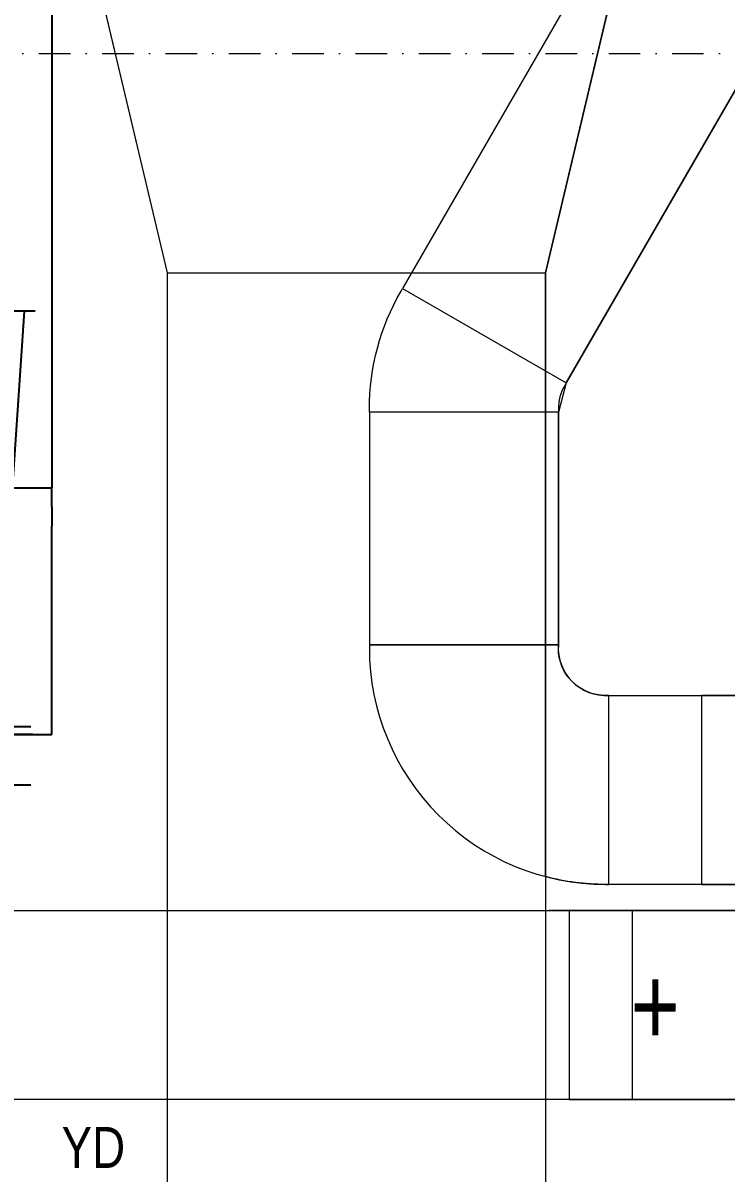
# Model space of a CAD drawing. Extents: x -9059 to 11889, y 0 to 6614.
# Drawn here: x 8092.3 to 8315.5, y 2591.3 to 2956.4 of the extents above; entities that cross this region are included whole.
import ezdxf

# ---------------------------------------------------------------- set-up
doc = ezdxf.new("R2010")
doc.units = 0
doc.header["$LTSCALE"] = 10
doc.header["$MEASUREMENT"] = 0
doc.linetypes.add('DASHDOT', pattern=[1, 0.5, -0.25, 0, -0.25])
doc.layers.get('0').update_dxf_attribs({"color": 9, "lineweight": 9})
doc.layers.add('06D', color=9, linetype='Continuous', lineweight=9)
doc.layers.add('24', color=9, linetype='DASHDOT', lineweight=9)
doc.styles.add('Arial', font='arial.ttf', dxfattribs={"height": 2.5})
doc.styles.add('CENTURY', font='GOTHIC.TTF', dxfattribs={"width": 0.8})

# ---------------------------------------------------------------- blocks, each defined once
blk = doc.blocks.new('REFADSX')
at = {"lineweight": -3}
for p, q in [((4627, 1935), (5927, 1935)), ((5927, 1935), (6427, 1935)), ((6427, 1935), (7027, 1935)), ((7027, 0), (7027, 1935)), ((7088, 1935), (7027, 1935)), ((7088, 1935), (7149, 1935)), ((7749, 1935), (7149, 1935)), ((7810, 1935), (7749, 1935)), ((7810, 0), (7810, 1935)), ((6467, 1882), (6467, 1272)), ((7785, 68), (7785, 1868)), ((7970, 68), (7970, 1868))]:
    blk.add_line(p, q, dxfattribs=at)
blk.add_lwpolyline([(0, 1935), (7810, 1935), (7810, 0), (0, 0)], close=True)
blk.add_lwpolyline([(7810, 61), (7810, 61), (7810, 1874), (7810, 1874), (7810, 61)], close=True, dxfattribs=at)
blk.add_lwpolyline([(6467, 1308), (7000, 1342), (7000, 1362), (6467, 1398), (7000, 1432), (7000, 1452), (6467, 1488), (7000, 1522), (7000, 1542), (6467, 1578), (7000, 1612), (7000, 1632), (6467, 1668), (7000, 1702), (7000, 1722), (6467, 1758), (7000, 1792), (7000, 1812), (6467, 1848)], dxfattribs=at)
blk = doc.blocks.new('Elk.Isıtıcı')
at = {"ltscale": 10}
blk.add_lwpolyline([(0, -45), (60, -45), (60, 10), (0, 10)], close=True, dxfattribs=at)
at = {"color": 252, "style": 'CENTURY', "width": 0.8}
blk.add_text('+', height=25, rotation=270, dxfattribs=at).set_placement((18.68, -9.92))
blk = doc.blocks.new('p-mek')
for p, q in [((463.7, -847.65), (436.2, -731.65)), ((583.7, -847.65), (611.2, -731.65)), ((611.15, -1050.08), (584.79, -1050.08)), ((611.15, -1110.08), (584.79, -1110.08))]:
    blk.add_line(p, q)
at = {"color": 6}
blk.add_lwpolyline([(611.2, 42), (611.2, -213.15), (620.5, -213.15), (620.5, -697.55), (610.7, -697.55), (611.2, -731.65), (583.7, -847.65), (583.7, -1142.79), (463.7, -1142.79), (463.7, -847.65), (436.2, -731.65), (436.2, -691.45), (436.7, -697.55), (427, -697.55), (427, -994.15), (417.3, -994.15)], dxfattribs=at)
for points in [[(210.29, -281.08, -0.000027), (210.29, -1029.08, 0.400031)], [(230.29, -1050.08), (646.23, -1050.08), (646.15, -1041.79), (602.75, -1041.79, -0.064305), (583.7, -1039.33), (583.7, -847.65), (611.2, -731.65), (611.2, -726.3), (638.09, -679.73, 0.131652), (640.6, -670.36), (640.6, 42)], [(700.6, 42), (700.6, -670.36, -0.134881), (690.55, -708.86), (590.26, -882.57), (587.75, -891.93), (587.75, -965.79, 0.450825), (603.75, -981.79), (651.05, -981.79), (651.05, -950.35), (861.02, -950.35), (861.02, -981.72), (861.02, -986.62), (861.02, -1120.36), (651.14, -1120.55), (651.14, -1110.08), (231.29, -1110.08, -0.417825)]]:
    blk.add_lwpolyline(points, format="xyb", dxfattribs=at)
at = {"ltscale": 10}
for points in [[(638.09, -679.73), (538.3, -852.57), (590.26, -882.57), (690.05, -709.73)], [(587.75, -965.79), (587.75, -891.93), (527.75, -891.93), (527.75, -965.79)], [(603.75, -981.79), (633.2, -981.79), (633.2, -1041.79), (603.75, -1041.79)], [(633.2, -1041.79), (646.15, -1041.79), (646.15, -981.79), (633.2, -981.79)]]:
    blk.add_lwpolyline(points, close=True, dxfattribs=at)
blk.add_lwpolyline([(463.7, -1205.48), (463.7, -847.65), (583.7, -847.65), (583.7, -1205.48)])
for points in [[(590.26, -882.57), (589.76, -883.43, 0.131652), (587.75, -890.93), (587.75, -891.93), (527.75, -891.93), (527.75, -890.93, -0.131652), (537.8, -853.43), (538.3, -852.57)], [(603.75, -981.79), (602.75, -981.79, -0.414214), (587.75, -966.79), (587.75, -965.79), (527.75, -965.79), (527.75, -966.79, 0.414214), (602.75, -1041.79), (603.75, -1041.79)]]:
    blk.add_lwpolyline(points, format="xyb", close=True, dxfattribs=at)
blk.add_lwpolyline([(231.29, -1050.08), (611.23, -1050.08), (611.23, -1110.08), (231.29, -1110.08)], close=True)
at = {"xscale": 0.1, "yscale": 0.1, "zscale": 0.1, "rotation": 270}
blk.add_blockref('REFADSX', (233.5, -213.15), dxfattribs=at)
at = {"rotation": 270}
blk.add_blockref('Elk.Isıtıcı', (636.23, -1050.08), dxfattribs=at)
at = {"style": 'Arial', "width": 0.8}
blk.add_text('YD', height=13, dxfattribs=at).set_placement((430.04, -1131.79))

msp = doc.modelspace()

# ---------------------------------------------------------------- linework, layer by layer
at = {"layer": '24', "ltscale": 2}
msp.add_lwpolyline([(7012.01, 2946.73), (10534.54, 2946.73)], dxfattribs=at)

# ---------------------------------------------------------------- block references
at = {"layer": '06D'}
msp.add_blockref('p-mek', (7674.54, 3724.73), dxfattribs=at)

doc.saveas('drawing.dxf')
